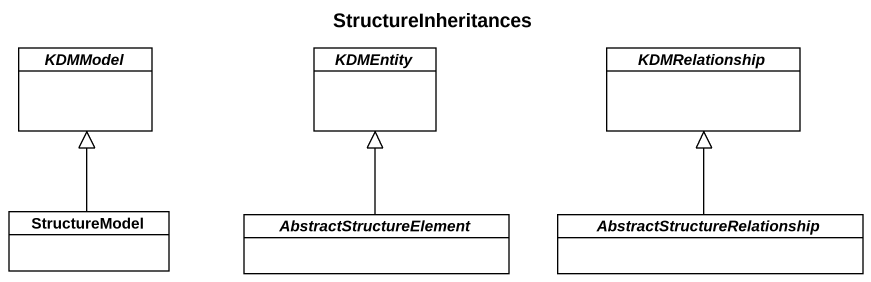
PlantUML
@startuml
title StructureInheritances
hide circle
hide empty members
abstract class KDMModel
abstract class KDMEntity
abstract class KDMRelationship
class StructureModel
abstract class AbstractStructureElement
abstract class "AbstractStructureRelationship" as AbstractStructureRelationshi
StructureModel -up-|> KDMModel
AbstractStructureElement -up-|> KDMEntity
AbstractStructureRelationshi -up-|> KDMRelationship
@enduml
